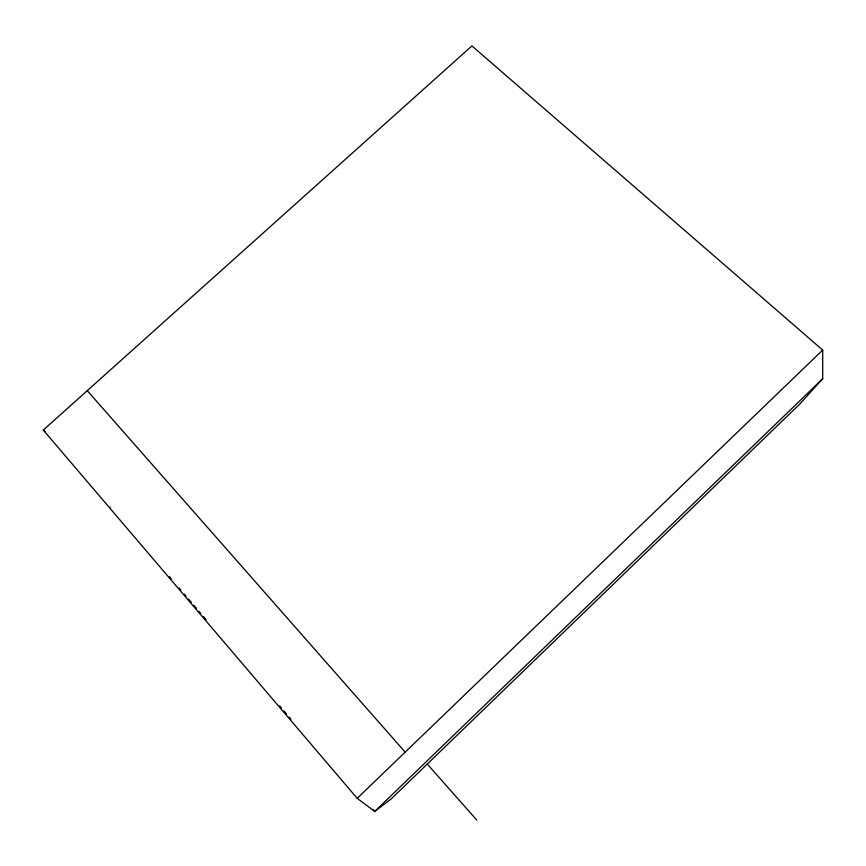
<?xml version="1.0" encoding="UTF-8"?>
<svg xmlns="http://www.w3.org/2000/svg" width="866" height="866" viewBox="0 0 866 866"><rect width="100%" height="100%" fill="white"/><g stroke="black" fill="none" stroke-linecap="round" stroke-linejoin="round"><path stroke-width="1.3" d="M822.7 378.691L799.773 404.054L391.389 798.744L374.751 811.453L357.214 798.333L43.3 430.056L471.916 45.92L822.7 350.07L822.7 378.691L374.751 811.453L372.997 809.396M357.214 798.333L822.7 350.07M43.3 430.056L45.259 431.82M427.284 764.05L476.765 820.08M87.249 390.663L405.18 752.143M169.487 576.713L171.23 578.759M179.078 587.949L180.821 589.995M184.306 594.087L186.049 596.133M188.658 599.196L191.278 602.26M193.897 605.323L196.506 608.397M199.126 611.461L200.869 613.507M203.478 616.57L206.097 619.634M279.566 705.79L281.32 707.847M283.94 710.921L286.57 713.995M289.19 717.08L290.944 719.126M110.22 507.205A3.616 1.494 -38.3 0 1 110.047 507.075"/></g></svg>
